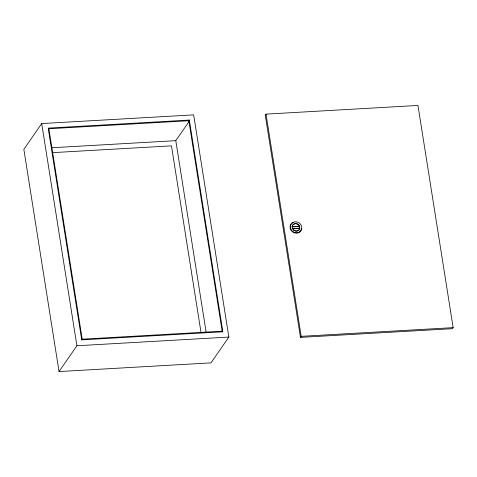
<?xml version="1.0" encoding="UTF-8"?>
<svg xmlns="http://www.w3.org/2000/svg" width="477" height="477" viewBox="0 0 477 477"><rect width="100%" height="100%" fill="white"/><g stroke="black" fill="none" stroke-linecap="round" stroke-linejoin="round"><path stroke-width="0.72" d="M41.714 123.561L23.85 149.361L59.041 371.559L210.989 362.866L228.853 337.066L193.662 114.868L41.714 123.561L76.91 345.759L59.041 371.559M48.29 128.79L48.773 128.092L189.327 120.049L222.759 331.139L222.276 331.837L81.728 339.874L48.29 128.79L188.844 120.747L189.327 120.049M206.094 331.962L175.798 140.667L189.095 121.468M81.728 339.874L82.211 339.183L48.773 128.092M266.011 114.134L265.284 115.184L300.48 337.382L452.429 328.689L453.15 327.639L417.959 105.441L266.011 114.134L301.202 336.333L300.48 337.382M292.157 226.676A3.947 3.566 34.7 0 1 295.376 223.731A3.947 3.566 34.7 0 1 299.467 226.259L292.258 226.533A3.947 3.566 34.7 0 1 295.478 223.594A3.947 3.566 34.7 0 1 299.562 226.116L299.622 228.376L299.562 226.116M292.318 228.793L292.258 226.533M52.017 147.745L175.798 140.667M52.476 152.658L171.464 145.849L201.05 332.666M292.013 226.885L299.323 226.468M292.461 228.584L299.771 228.167A3.947 3.566 34.7 0 1 297.034 231.047A3.947 3.566 34.7 0 1 292.979 229.449M293.778 228.71L298.894 228.417M82.211 339.183L222.759 331.139M76.91 345.759L228.853 337.066M301.202 336.333L453.15 327.639M188.844 120.747L222.276 331.837M301.547 228.751A5.945 5.372 34.7 0 1 292.413 231.786A5.945 5.372 34.7 0 1 293.492 222.348M299.866 228.024A3.947 3.566 34.7 0 1 296.646 230.969A3.947 3.566 34.7 0 1 292.556 228.441M290.785 229.032A5.945 5.372 34.7 0 0 300.713 230.975A5.945 5.372 34.7 0 0 296.682 221.829A5.945 5.372 34.7 0 0 290.785 229.032"/></g></svg>
